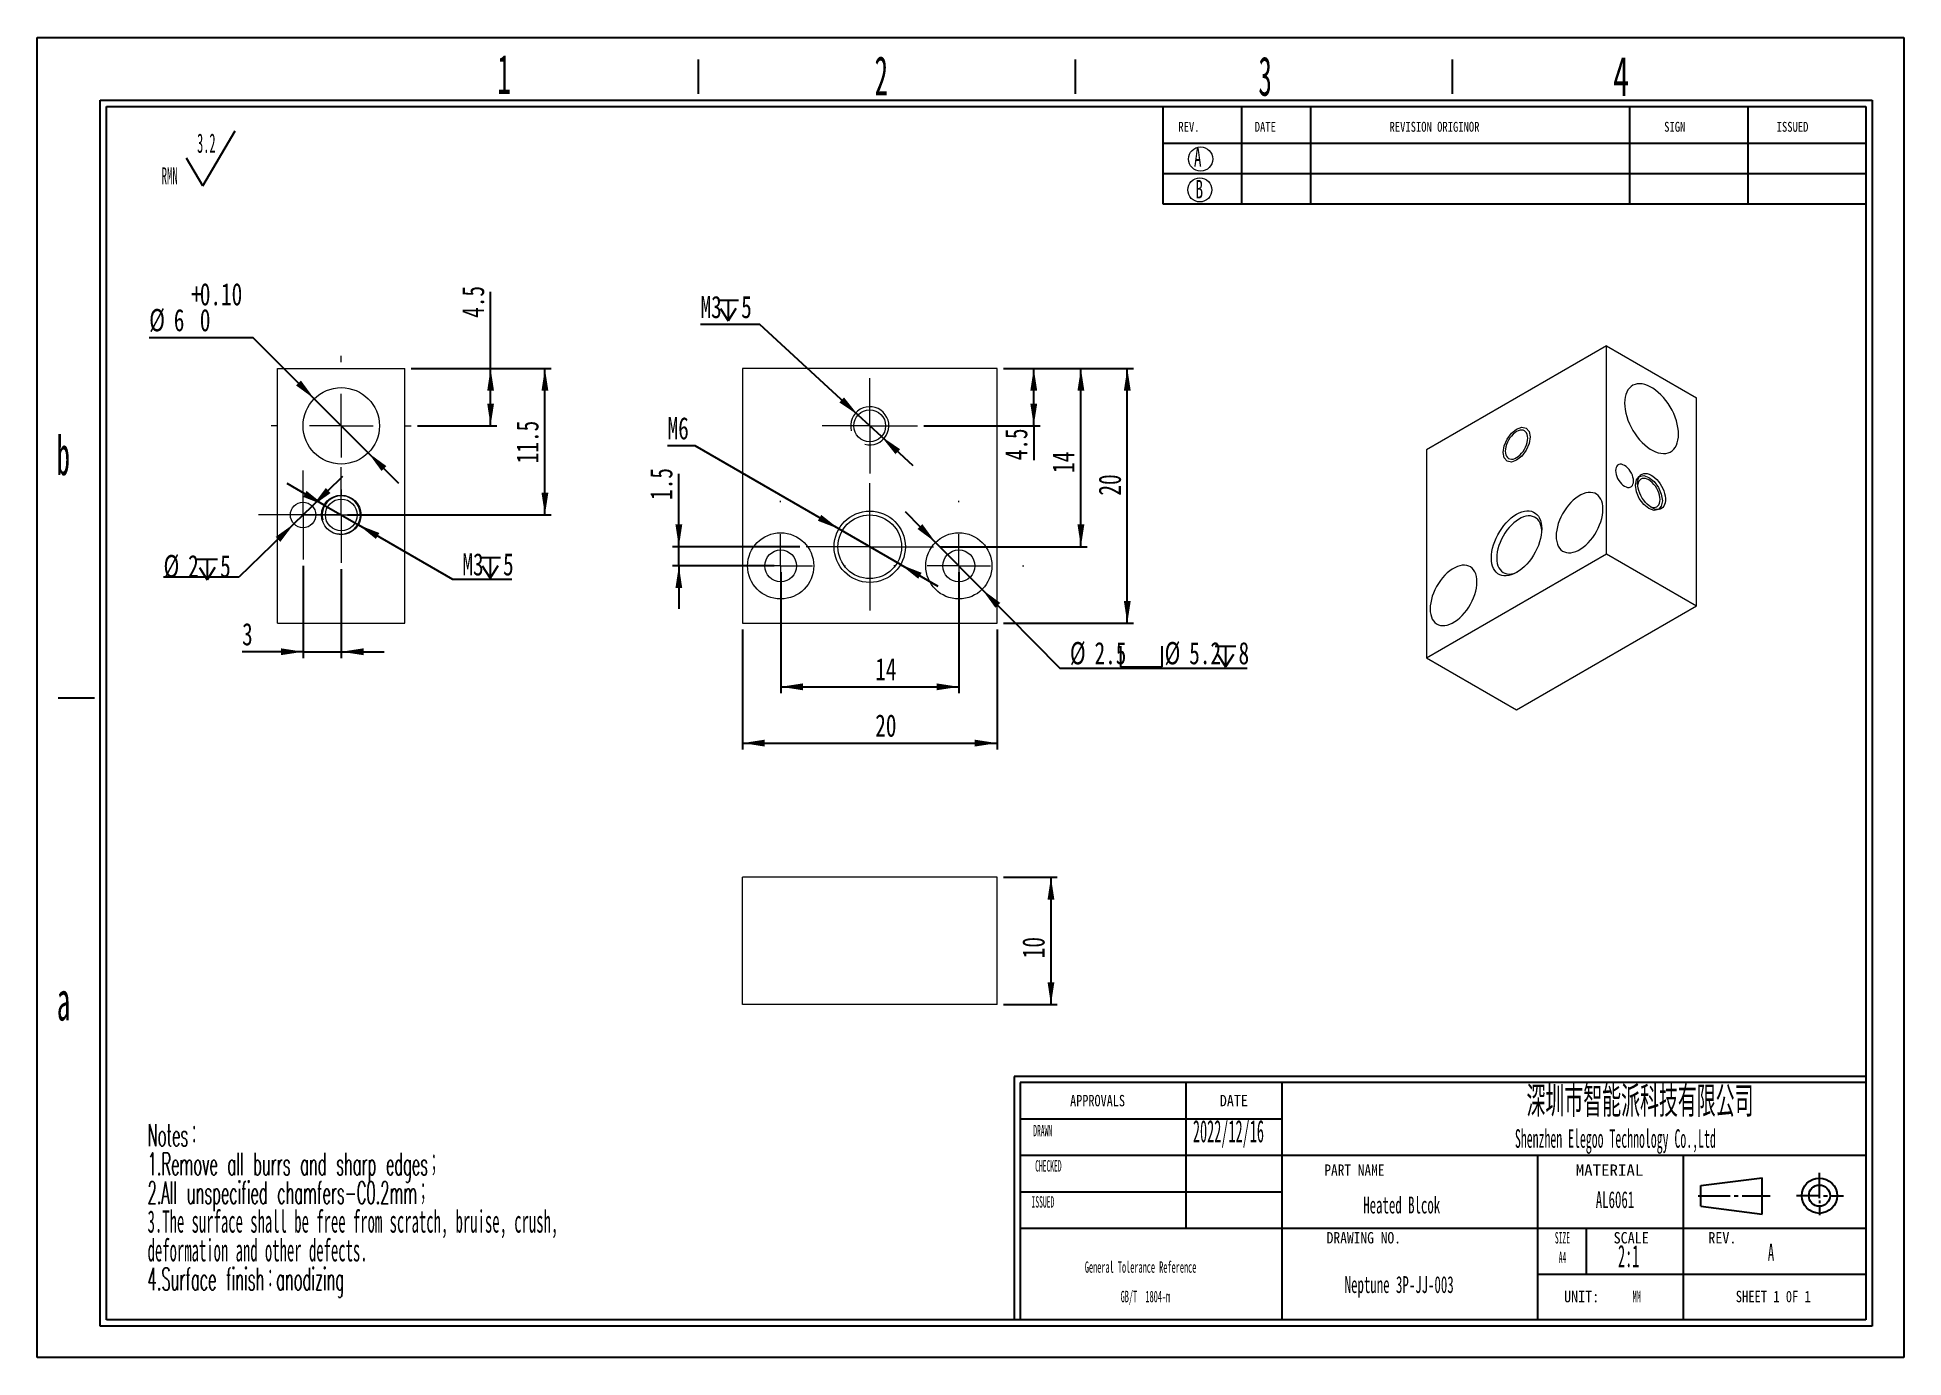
# Model space of a CAD drawing. Header units: millimetres. Extents: x 2 to 295, y 1 to 209.
import ezdxf

# ---------------------------------------------------------------- set-up
doc = ezdxf.new("R2010")
doc.units = ezdxf.units.MM
doc.linetypes.add('CENTER', pattern=[10.16, 6.35, -1.27, 1.27, -1.27])
doc.layers.add('DIM', color=5, linetype='Continuous')
doc.layers.add('SLD-0', color=179, linetype='Continuous')
doc.layers.add('中心线', color=1, linetype='CENTER', lineweight=15)
doc.styles.add('SLDTEXTSTYLE0', font='TXT', dxfattribs={"width": 0.56})
doc.styles.add('SLDTEXTSTYLE1', font='TXT', dxfattribs={"width": 0.469})
doc.styles.add('SLDTEXTSTYLE10', font='TXT', dxfattribs={"width": 0.862222})
doc.styles.add('SLDTEXTSTYLE11', font='TXT', dxfattribs={"width": 1.089})
doc.styles.add('SLDTEXTSTYLE12', font='TXT', dxfattribs={"width": 0.56, "bigfont": 'bigfont'})
doc.styles.add('SLDTEXTSTYLE13', font='TXT', dxfattribs={"width": 0.805625})
doc.styles.add('SLDTEXTSTYLE14', font='TXT', dxfattribs={"width": 0.7})
doc.styles.add('SLDTEXTSTYLE2', font='TXT', dxfattribs={"width": 0.484, "bigfont": 'bigfont'})
doc.styles.add('SLDTEXTSTYLE3', font='TXT', dxfattribs={"width": 0.484})
doc.styles.add('SLDTEXTSTYLE4', font='TXT', dxfattribs={"width": 0.40535})
doc.styles.add('SLDTEXTSTYLE5', font='TXT', dxfattribs={"width": 0.6})
doc.styles.add('SLDTEXTSTYLE6', font='TXT', dxfattribs={"width": 0.5025})
doc.styles.add('SLDTEXTSTYLE7', font='TXT', dxfattribs={"width": 0.9075})
doc.styles.add('SLDTEXTSTYLE8', font='TXT', dxfattribs={"width": 0.870455})
doc.styles.add('SLDTEXTSTYLE9', font='TXT', dxfattribs={"width": 0.7865})
doc.dimstyles.new('SLDDIMSTYLE0', dxfattribs={"dimtxt": 3.5, "dimasz": 3.5, "dimexe": 0, "dimexo": 0.0625, "dimgap": 0.875, "dimtad": 2, "dimlfac": 0.5, "dimrnd": 1e-09, "dimzin": 12, "dimdsep": 46, "dimtxsty": 'SLDTEXTSTYLE1', "dimsah": 1, "dimcen": 0.09, "dimadec": 0, "dimazin": 3, "dimtfac": 1, "dimtofl": 0, "dimtmove": 0, "dimatfit": 3, "dimfxl": 0, "dimfrac": 2, "dimtolj": 1, "dimtzin": 12, "dimarcsym": 0})
doc.dimstyles.new('SLDDIMSTYLE1', dxfattribs={"dimtxt": 3.5, "dimasz": 3.5, "dimexe": 0, "dimexo": 0.0625, "dimgap": 0.875, "dimtad": 0, "dimtih": 1, "dimtoh": 1, "dimlfac": 0.5, "dimrnd": 1e-09, "dimzin": 12, "dimdsep": 46, "dimtxsty": 'SLDTEXTSTYLE1', "dimsah": 1, "dimcen": 0, "dimadec": 0, "dimazin": 3, "dimtfac": 1, "dimtmove": 0, "dimatfit": 3, "dimfxl": 0, "dimfrac": 2, "dimtolj": 1, "dimtzin": 12, "dimarcsym": 0})
doc.dimstyles.new('SLDDIMSTYLE2', dxfattribs={"dimtxt": 3.5, "dimasz": 3.5, "dimexe": 0, "dimexo": 0.0625, "dimgap": 0.875, "dimtad": 0, "dimtih": 1, "dimtoh": 1, "dimlfac": 0.5, "dimrnd": 1e-09, "dimzin": 12, "dimdsep": 46, "dimtxsty": 'SLDTEXTSTYLE1', "dimsah": 1, "dimcen": 0, "dimadec": 0, "dimazin": 3, "dimtfac": 1, "dimtmove": 0, "dimatfit": 3, "dimfxl": 0, "dimfrac": 2, "dimtolj": 1, "dimtzin": 12, "dimarcsym": 0})
doc.dimstyles.new('SLDDIMSTYLE3', dxfattribs={"dimtxt": 3.5, "dimasz": 3.5, "dimexe": 0, "dimexo": 0.0625, "dimgap": 0.875, "dimtad": 0, "dimtih": 1, "dimtoh": 1, "dimlfac": 0.5, "dimrnd": 1e-09, "dimzin": 12, "dimdsep": 46, "dimtxsty": 'SLDTEXTSTYLE1', "dimsah": 1, "dimcen": 0, "dimadec": 0, "dimazin": 3, "dimtfac": 1, "dimtmove": 0, "dimatfit": 3, "dimfxl": 0, "dimfrac": 2, "dimtolj": 1, "dimtzin": 12, "dimarcsym": 0})
doc.dimstyles.new('SLDDIMSTYLE4', dxfattribs={"dimtxt": 3.5, "dimasz": 3.5, "dimexe": 0, "dimexo": 0.0625, "dimgap": 0.875, "dimtad": 2, "dimlfac": 0.5, "dimrnd": 1e-09, "dimzin": 12, "dimdsep": 46, "dimtxsty": 'SLDTEXTSTYLE1', "dimsah": 1, "dimcen": 0.09, "dimadec": 0, "dimazin": 3, "dimtfac": 1, "dimtmove": 0, "dimatfit": 0, "dimfxl": 0, "dimfrac": 2, "dimtolj": 1, "dimtzin": 12, "dimarcsym": 0})
doc.dimstyles.new('SLDDIMSTYLE5', dxfattribs={"dimtxt": 3.5, "dimasz": 3.5, "dimexe": 0, "dimexo": 0.0625, "dimgap": 0.875, "dimtad": 0, "dimtih": 1, "dimtoh": 1, "dimlfac": 0.5, "dimrnd": 1e-09, "dimzin": 12, "dimdsep": 46, "dimtxsty": 'SLDTEXTSTYLE1', "dimsah": 1, "dimcen": 0, "dimadec": 0, "dimazin": 3, "dimtol": 1, "dimtp": 0.1, "dimtfac": 1, "dimtmove": 0, "dimatfit": 3, "dimfxl": 0, "dimfrac": 2, "dimtolj": 1, "dimtzin": 0, "dimarcsym": 0})

# ---------------------------------------------------------------- blocks, each defined once
blk = doc.blocks.new('SW_NOTE_0')
at = {"layer": 'SLD-0', "color": 0, "char_height": 3.5, "attachment_point": 1}
for s, insert, style in [('Notes\\M+18146', (0, 4.51), 'SLDTEXTSTYLE2'), ('1.Remove all burrs and sharp edges\\M+18147', (0, -0.01), 'SLDTEXTSTYLE2'), ('2.All unspecified chamfers-C0.2mm\\M+18147', (0, -4.53), 'SLDTEXTSTYLE2'), ('3.The surface shall be free from scratch, bruise, crush,', (0, -9.05), 'SLDTEXTSTYLE3'), ('deformation and other defects.', (0, -13.57), 'SLDTEXTSTYLE3'), ('4.Surface finish\\M+18146anodizing', (0, -18.09), 'SLDTEXTSTYLE2')]:
    blk.add_mtext(s, dxfattribs=dict(at, insert=insert, style=style))
blk = doc.blocks.new('SW_NOTE_1')
at = {"layer": 'SLD-0', "color": 0}
for q in [(11.56, 9.16), (3.9, 4.83)]:
    blk.add_line((6.45, 0.49), q, dxfattribs=at)
at = {"layer": 'SLD-0', "color": 0, "attachment_point": 1, "style": 'SLDTEXTSTYLE1'}
for s, insert, char_height in [('3.2', (5.57, 8.73), 3.032), ('RMN', (0, 3.41), 2.646)]:
    blk.add_mtext(s, dxfattribs=dict(at, insert=insert, char_height=char_height))
blk = doc.blocks.new('SW_NOTE_2')
at = {"layer": 'SLD-0', "color": 0, "char_height": 1.7927, "attachment_point": 2, "style": 'SLDTEXTSTYLE3'}
for s, insert in [('General Tolerance Reference', (12.75, 2.31)), ('GB/T  1804-m', (13.51, -2.32))]:
    blk.add_mtext(s, dxfattribs=dict(at, insert=insert))
blk = doc.blocks.new('_D')
at = {"layer": 'DIM'}
for p, q in [((112.63, 115.66), (112.63, 96.82)), ((152.63, 115.66), (152.63, 96.82)), ((112.63, 97.82), (152.63, 97.82))]:
    blk.add_line(p, q, dxfattribs=at)
for points in [[(112.63, 97.82), (116.13, 97.28), (116.13, 98.36)], [(152.63, 97.82), (149.13, 98.36), (149.13, 97.28)]]:
    blk.add_solid(points, dxfattribs=at)
at = {"layer": 'DIM', "insert": (133.49, 102.33), "char_height": 3.5, "attachment_point": 1, "style": 'SLDTEXTSTYLE14'}
blk.add_mtext('20', dxfattribs=at)
blk = doc.blocks.new('_D_1')
at = {"layer": 'DIM'}
for p, q in [((153.63, 156.66), (174.1, 156.66)), ((173.1, 116.66), (173.1, 156.66)), ((153.63, 116.66), (174.1, 116.66))]:
    blk.add_line(p, q, dxfattribs=at)
for points in [[(173.1, 156.66), (172.56, 153.16), (173.64, 153.16)], [(173.1, 116.66), (173.64, 120.16), (172.56, 120.16)]]:
    blk.add_solid(points, dxfattribs=at)
at = {"layer": 'DIM', "insert": (168.59, 136.7), "char_height": 3.5, "attachment_point": 1, "rotation": 90, "style": 'SLDTEXTSTYLE14'}
blk.add_mtext('20', dxfattribs=at)
blk = doc.blocks.new('SW_SYMBOL_HOLE_DEPTH')
at = {"layer": 'DIM', "color": 0}
for p, q in [((0, 875), (800, 875)), ((400, 875), (400, 75)), ((100, 555), (400, 75)), ((700, 555), (400, 75))]:
    blk.add_line(p, q, dxfattribs=at)
blk = doc.blocks.new('_D_2')
at = {"layer": 'DIM'}
for p, q in [((115.37, 163.55), (106.03, 163.55)), ((130.79, 149.35), (115.37, 163.55)), ((134.46, 145.96), (130.79, 149.35)), ((134.46, 145.96), (139.42, 141.4))]:
    blk.add_line(p, q, dxfattribs=at)
for points in [[(130.79, 149.35), (128.58, 152.12), (127.85, 151.33)], [(134.46, 145.96), (136.67, 143.2), (137.4, 143.99)]]:
    blk.add_solid(points, dxfattribs=at)
at = {"layer": 'DIM', "xscale": 0.004072727272727273, "yscale": 0.004072727272727273, "zscale": 0.004072727272727273}
blk.add_blockref('SW_SYMBOL_HOLE_DEPTH', (108.75, 163.84), dxfattribs=at)
at = {"layer": 'DIM', "char_height": 3.5, "attachment_point": 1, "style": 'SLDTEXTSTYLE14'}
for s, insert in [('M3', (106.03, 168.07)), ('5', (112.42, 168.07))]:
    blk.add_mtext(s, dxfattribs=dict(at, insert=insert))
blk = doc.blocks.new('_D_3')
at = {"layer": 'DIM'}
for p, q in [((105.17, 144.51), (100.86, 144.51)), ((127.78, 131.46), (105.17, 144.51)), ((137.48, 125.86), (127.78, 131.46)), ((137.48, 125.86), (143.3, 122.49))]:
    blk.add_line(p, q, dxfattribs=at)
for points in [[(127.78, 131.46), (125.01, 133.67), (124.48, 132.74)], [(137.48, 125.86), (140.24, 123.64), (140.78, 124.57)]]:
    blk.add_solid(points, dxfattribs=at)
at = {"layer": 'DIM', "insert": (100.86, 149.02), "char_height": 3.5, "attachment_point": 1, "style": 'SLDTEXTSTYLE14'}
blk.add_mtext('M6', dxfattribs=at)
blk = doc.blocks.new('SW_SYMBOL_HOLE_SPOT')
at = {"layer": 'DIM', "color": 0}
for p, q in [((0, 875), (0, 75)), ((1600, 75), (1600, 875)), ((0, 75), (1600, 75))]:
    blk.add_line(p, q, dxfattribs=at)
blk = doc.blocks.new('_D_4')
at = {"layer": 'DIM'}
for p, q in [((142.97, 129.35), (138.23, 134.14)), ((142.97, 129.35), (150.28, 121.96)), ((150.28, 121.96), (162.5, 109.61)), ((162.5, 109.61), (191.94, 109.61))]:
    blk.add_line(p, q, dxfattribs=at)
for points in [[(142.97, 129.35), (140.89, 132.22), (140.12, 131.46)], [(150.28, 121.96), (152.36, 119.09), (153.13, 119.85)]]:
    blk.add_solid(points, dxfattribs=at)
at = {"layer": 'DIM', "xscale": 0.004072727272727273, "yscale": 0.004072727272727273, "zscale": 0.004072727272727273}
for name, p in [('SW_SYMBOL_HOLE_SPOT', (172.04, 109.47)), ('SW_SYMBOL_HOLE_DEPTH', (186.92, 109.47))]:
    blk.add_blockref(name, p, dxfattribs=at)
at = {"layer": 'DIM', "char_height": 3.5, "attachment_point": 1, "style": 'SLDTEXTSTYLE14'}
for s, insert in [('%%c', (164.08, 113.7)), ('2.5', (167.95, 113.7)), ('%%c', (178.96, 113.7)), ('5.2', (182.83, 113.7)), ('8', (190.58, 113.7))]:
    blk.add_mtext(s, dxfattribs=dict(at, insert=insert))
blk = doc.blocks.new('_D_5')
at = {"layer": 'DIM'}
for p, q in [((118.63, 124.66), (118.63, 105.66)), ((146.63, 124.66), (146.63, 105.66)), ((118.63, 106.66), (146.63, 106.66))]:
    blk.add_line(p, q, dxfattribs=at)
for points in [[(118.63, 106.66), (122.13, 106.12), (122.13, 107.2)], [(146.63, 106.66), (143.13, 107.2), (143.13, 106.12)]]:
    blk.add_solid(points, dxfattribs=at)
at = {"layer": 'DIM', "insert": (133.49, 111.17), "char_height": 3.5, "attachment_point": 1, "style": 'SLDTEXTSTYLE14'}
blk.add_mtext('14', dxfattribs=at)
blk = doc.blocks.new('_D_6')
at = {"layer": 'DIM'}
for p, q in [((102.63, 128.66), (102.63, 140.1)), ((121.63, 128.66), (101.63, 128.66)), ((102.63, 125.66), (102.63, 128.66)), ((117.63, 125.66), (101.63, 125.66)), ((102.63, 125.66), (102.63, 118.93))]:
    blk.add_line(p, q, dxfattribs=at)
for points in [[(102.63, 128.66), (103.16, 132.16), (102.09, 132.16)], [(102.63, 125.66), (102.09, 122.16), (103.16, 122.16)]]:
    blk.add_solid(points, dxfattribs=at)
at = {"layer": 'DIM', "insert": (98.11, 136.02), "char_height": 3.5, "attachment_point": 1, "rotation": 90, "style": 'SLDTEXTSTYLE14'}
blk.add_mtext('1.5', dxfattribs=at)
blk = doc.blocks.new('_D_7')
at = {"layer": 'DIM'}
for p, q in [((153.63, 156.66), (166.81, 156.66)), ((165.81, 128.66), (165.81, 156.66)), ((143.63, 128.66), (166.81, 128.66))]:
    blk.add_line(p, q, dxfattribs=at)
for points in [[(165.81, 156.66), (165.27, 153.16), (166.35, 153.16)], [(165.81, 128.66), (166.35, 132.16), (165.27, 132.16)]]:
    blk.add_solid(points, dxfattribs=at)
at = {"layer": 'DIM', "insert": (161.3, 140.26), "char_height": 3.5, "attachment_point": 1, "rotation": 90, "style": 'SLDTEXTSTYLE14'}
blk.add_mtext('14', dxfattribs=at)
blk = doc.blocks.new('_D_8')
at = {"layer": 'DIM'}
for p, q in [((153.63, 156.66), (159.4, 156.66)), ((158.4, 147.66), (158.4, 156.66)), ((141.13, 147.66), (159.4, 147.66)), ((158.4, 147.66), (158.4, 142.24))]:
    blk.add_line(p, q, dxfattribs=at)
for points in [[(158.4, 156.66), (157.86, 153.16), (158.94, 153.16)], [(158.4, 147.66), (158.94, 151.16), (157.86, 151.16)]]:
    blk.add_solid(points, dxfattribs=at)
at = {"layer": 'DIM', "insert": (153.89, 142.24), "char_height": 3.5, "attachment_point": 1, "rotation": 90, "style": 'SLDTEXTSTYLE14'}
blk.add_mtext('4.5', dxfattribs=at)
blk = doc.blocks.new('SW_CENTERMARKSYMBOL_0')
at = {"layer": '中心线', "color": 0}
for p, q in [((0, 5), (0, 10)), ((0, 0), (0, 5)), ((-5, 0), (-10, 0)), ((0, 0), (-5, 0)), ((0, 0), (0, -5)), ((0, 0), (5, 0)), ((5, 0), (10, 0)), ((0, -5), (0, -10))]:
    blk.add_line(p, q, dxfattribs=at)
blk = doc.blocks.new('SW_CENTERMARKSYMBOL_1')
at = {"layer": '中心线', "color": 0}
for p, q in [((0, 10), (0, 10.2)), ((0, 0), (0, 5)), ((-10, 0), (-10.2, 0)), ((0, 0), (-5, 0)), ((0, 0), (0, -5)), ((0, 0), (5, 0)), ((10, 0), (10.2, 0)), ((0, -10), (0, -10.2))]:
    blk.add_line(p, q, dxfattribs=at)
blk = doc.blocks.new('SW_CENTERMARKSYMBOL_2')
at = {"layer": '中心线', "color": 0}
for p, q in [((0, 10), (0, 10.2)), ((0, 0), (0, 5)), ((-10, 0), (-10.2, 0)), ((0, 0), (-5, 0)), ((0, 0), (0, -5)), ((0, 0), (5, 0)), ((10, 0), (10.2, 0)), ((0, -10), (0, -10.2))]:
    blk.add_line(p, q, dxfattribs=at)
blk = doc.blocks.new('SW_CENTERMARKSYMBOL_3')
at = {"layer": '中心线', "color": 0}
for p, q in [((0, 5), (0, 7.5)), ((0, 0), (0, 5)), ((-5, 0), (-7.5, 0)), ((0, 0), (-5, 0)), ((0, 0), (0, -5)), ((0, 0), (5, 0)), ((5, 0), (7.5, 0)), ((0, -5), (0, -7.5))]:
    blk.add_line(p, q, dxfattribs=at)
blk = doc.blocks.new('_D_9')
at = {"layer": 'DIM'}
for p, q in [((46.89, 135.21), (41.07, 138.58)), ((46.89, 135.21), (52.26, 132.11)), ((52.26, 132.11), (67.03, 123.57)), ((67.03, 123.57), (76.36, 123.57))]:
    blk.add_line(p, q, dxfattribs=at)
for points in [[(46.89, 135.21), (44.13, 137.43), (43.59, 136.49)], [(52.26, 132.11), (55.02, 129.89), (55.56, 130.82)]]:
    blk.add_solid(points, dxfattribs=at)
at = {"layer": 'DIM', "xscale": 0.004072727272727273, "yscale": 0.004072727272727273, "zscale": 0.004072727272727273}
blk.add_blockref('SW_SYMBOL_HOLE_DEPTH', (71.33, 123.43), dxfattribs=at)
at = {"layer": 'DIM', "char_height": 3.5, "attachment_point": 1, "style": 'SLDTEXTSTYLE14'}
for s, insert in [('M3', (68.61, 127.65)), ('5', (75, 127.65))]:
    blk.add_mtext(s, dxfattribs=dict(at, insert=insert))
blk = doc.blocks.new('_D_10')
at = {"layer": 'DIM'}
for p, q in [((45.01, 135.05), (49.84, 139.74)), ((45.01, 135.05), (42.14, 132.26)), ((42.14, 132.26), (33.49, 123.86)), ((33.49, 123.86), (21.64, 123.86))]:
    blk.add_line(p, q, dxfattribs=at)
for points in [[(45.01, 135.05), (47.9, 137.1), (47.15, 137.88)], [(42.14, 132.26), (39.26, 130.21), (40.01, 129.44)]]:
    blk.add_solid(points, dxfattribs=at)
at = {"layer": 'DIM', "xscale": 0.004072727272727273, "yscale": 0.004072727272727273, "zscale": 0.004072727272727273}
blk.add_blockref('SW_SYMBOL_HOLE_DEPTH', (26.88, 123.14), dxfattribs=at)
at = {"layer": 'DIM', "char_height": 3.5, "attachment_point": 1, "style": 'SLDTEXTSTYLE14'}
for s, insert in [('%%c', (21.64, 127.37)), ('2', (25.51, 127.37)), ('5', (30.54, 127.37))]:
    blk.add_mtext(s, dxfattribs=dict(at, insert=insert))
blk = doc.blocks.new('_D_11')
at = {"layer": 'DIM'}
for p, q in [((35.74, 161.5), (19.39, 161.5)), ((45.34, 151.9), (35.74, 161.5)), ((53.82, 143.41), (45.34, 151.9)), ((53.82, 143.41), (58.58, 138.66))]:
    blk.add_line(p, q, dxfattribs=at)
for points in [[(45.34, 151.9), (43.24, 154.76), (42.48, 153.99)], [(53.82, 143.41), (55.91, 140.56), (56.68, 141.32)]]:
    blk.add_solid(points, dxfattribs=at)
at = {"layer": 'DIM', "char_height": 3.5, "attachment_point": 1, "style": 'SLDTEXTSTYLE14'}
for s, insert in [('+', (25.99, 170.08)), ('0.10', (27.35, 170.08)), ('%%c', (19.39, 166.01)), ('6', (23.26, 166.01)), ('0', (27.35, 166.01))]:
    blk.add_mtext(s, dxfattribs=dict(at, insert=insert))
blk = doc.blocks.new('_D_12')
at = {"layer": 'DIM'}
for p, q in [((73.04, 156.66), (73.04, 168.7)), ((60.58, 156.66), (74.04, 156.66)), ((73.04, 147.66), (73.04, 156.66)), ((61.58, 147.66), (74.04, 147.66))]:
    blk.add_line(p, q, dxfattribs=at)
for points in [[(73.04, 156.66), (72.51, 153.16), (73.58, 153.16)], [(73.04, 147.66), (73.58, 151.16), (72.51, 151.16)]]:
    blk.add_solid(points, dxfattribs=at)
at = {"layer": 'DIM', "insert": (68.53, 164.62), "char_height": 3.5, "attachment_point": 1, "rotation": 90, "style": 'SLDTEXTSTYLE14'}
blk.add_mtext('4.5', dxfattribs=at)
blk = doc.blocks.new('_D_13')
at = {"layer": 'DIM'}
for p, q in [((43.58, 125.66), (43.58, 111.17)), ((49.58, 125.16), (49.58, 111.17)), ((43.58, 112.17), (33.99, 112.17)), ((43.58, 112.17), (49.58, 112.17)), ((49.58, 112.17), (56.31, 112.17))]:
    blk.add_line(p, q, dxfattribs=at)
for points in [[(43.58, 112.17), (40.08, 112.71), (40.08, 111.63)], [(49.58, 112.17), (53.08, 111.63), (53.08, 112.71)]]:
    blk.add_solid(points, dxfattribs=at)
at = {"layer": 'DIM', "insert": (33.99, 116.68), "char_height": 3.5, "attachment_point": 1, "style": 'SLDTEXTSTYLE14'}
blk.add_mtext('3', dxfattribs=at)
blk = doc.blocks.new('_D_14')
at = {"layer": 'DIM'}
for p, q in [((60.58, 156.66), (82.58, 156.66)), ((81.58, 133.66), (81.58, 156.66)), ((50.58, 133.66), (82.58, 133.66))]:
    blk.add_line(p, q, dxfattribs=at)
for points in [[(81.58, 156.66), (81.04, 153.16), (82.12, 153.16)], [(81.58, 133.66), (82.12, 137.16), (81.04, 137.16)]]:
    blk.add_solid(points, dxfattribs=at)
at = {"layer": 'DIM', "insert": (77.07, 141.78), "char_height": 3.5, "attachment_point": 1, "rotation": 90, "style": 'SLDTEXTSTYLE14'}
blk.add_mtext('11.5', dxfattribs=at)
blk = doc.blocks.new('SW_CENTERMARKSYMBOL_4')
at = {"layer": '中心线', "color": 0}
for p, q in [((0, 10), (0, 11)), ((0, 0), (0, 5)), ((-10, 0), (-11, 0)), ((0, 0), (-5, 0)), ((0, 0), (0, -5)), ((0, 0), (5, 0)), ((10, 0), (11, 0)), ((0, -10), (0, -11))]:
    blk.add_line(p, q, dxfattribs=at)
blk = doc.blocks.new('SW_CENTERMARKSYMBOL_5')
at = {"layer": '中心线', "color": 0}
for p, q in [((0, 5), (0, 7)), ((0, 0), (0, 5)), ((-5, 0), (-7, 0)), ((0, 0), (-5, 0)), ((0, 0), (0, -5)), ((0, 0), (5, 0)), ((5, 0), (7, 0)), ((0, -5), (0, -7))]:
    blk.add_line(p, q, dxfattribs=at)
blk = doc.blocks.new('SW_CENTERMARKSYMBOL_6')
at = {"layer": '中心线', "color": 0}
for p, q in [((0, 5), (0, 7.5)), ((0, 0), (0, 5)), ((-5, 0), (-7.5, 0)), ((0, 0), (-5, 0)), ((0, 0), (0, -5)), ((0, 0), (5, 0)), ((5, 0), (7.5, 0)), ((0, -5), (0, -7.5))]:
    blk.add_line(p, q, dxfattribs=at)
blk = doc.blocks.new('_D_15')
at = {"layer": 'DIM'}
for p, q in [((153.63, 76.75), (162.1, 76.75)), ((161.1, 76.75), (161.1, 56.75)), ((153.63, 56.75), (162.1, 56.75))]:
    blk.add_line(p, q, dxfattribs=at)
for points in [[(161.1, 76.75), (160.57, 73.25), (161.64, 73.25)], [(161.1, 56.75), (161.64, 60.25), (160.57, 60.25)]]:
    blk.add_solid(points, dxfattribs=at)
at = {"layer": 'DIM', "insert": (156.59, 64.03), "char_height": 3.5, "attachment_point": 1, "rotation": 90, "style": 'SLDTEXTSTYLE14'}
blk.add_mtext('10', dxfattribs=at)

msp = doc.modelspace()

# ---------------------------------------------------------------- linework, layer by layer
at = {"color": 7, "linetype": 'Continuous', "lineweight": 15}
for p, q in [((248.413, 160.213), (220.128, 143.885)), ((248.413, 127.551), (248.413, 160.213)), ((248.413, 160.213), (262.555, 152.049)), ((39.578, 116.657), (39.578, 156.657)), ((39.578, 156.657), (59.578, 156.657)), ((59.578, 116.657), (59.578, 156.657)), ((112.626, 156.657), (112.626, 116.657)), ((152.626, 156.657), (112.626, 156.657)), ((152.626, 116.657), (152.626, 156.657)), ((262.555, 119.387), (262.555, 152.049)), ((220.128, 143.885), (220.128, 111.223)), ((220.128, 111.223), (248.413, 127.551)), ((248.413, 127.551), (262.555, 119.387)), ((234.271, 103.059), (262.555, 119.387)), ((39.578, 116.657), (59.578, 116.657)), ((112.626, 116.657), (152.626, 116.657)), ((220.128, 111.223), (234.271, 103.059)), ((112.626, 56.755), (112.626, 76.755)), ((152.626, 76.755), (112.626, 76.755)), ((152.626, 56.755), (152.626, 76.755)), ((152.626, 56.755), (112.626, 56.755))]:
    msp.add_line(p, q, dxfattribs=at)
at = {"color": 7, "linetype": 'Continuous', "lineweight": 15, "flags": 128}
for points in [[(259.726, 146.333), (259.705, 146.841), (259.64, 147.369), (259.532, 147.912), (259.383, 148.463), (259.193, 149.018), (258.966, 149.57), (258.703, 150.115), (258.407, 150.645), (258.081, 151.157), (257.728, 151.644), (257.352, 152.102), (256.957, 152.525), (256.547, 152.911), (256.126, 153.254), (255.699, 153.551), (255.269, 153.799), (254.841, 153.995), (254.42, 154.139), (254.01, 154.227), (253.615, 154.259), (253.24, 154.235), (252.887, 154.155), (252.561, 154.02), (252.265, 153.831), (252.002, 153.591), (251.774, 153.301), (251.585, 152.965), (251.436, 152.585), (251.328, 152.167), (251.263, 151.714), (251.241, 151.231), (251.263, 150.723), (251.328, 150.195), (251.436, 149.652), (251.585, 149.1), (251.774, 148.546), (252.002, 147.993), (252.265, 147.449), (252.561, 146.918), (252.887, 146.407), (253.24, 145.92), (253.615, 145.462), (254.01, 145.038), (254.42, 144.653), (254.841, 144.31), (255.269, 144.013), (255.699, 143.765), (256.126, 143.568), (256.547, 143.425), (256.957, 143.337), (257.352, 143.305), (257.728, 143.329), (258.081, 143.408), (258.407, 143.543), (258.703, 143.732), (258.966, 143.973), (259.193, 144.263), (259.383, 144.599), (259.532, 144.978), (259.64, 145.396), (259.705, 145.849), (259.726, 146.333)], [(236.038, 145.72), (236.017, 146.027), (235.952, 146.301), (235.846, 146.536), (235.701, 146.725), (235.521, 146.865), (235.31, 146.951), (235.073, 146.982), (234.817, 146.957), (234.547, 146.876), (234.271, 146.741), (233.994, 146.556), (233.724, 146.326), (233.468, 146.055), (233.231, 145.751), (233.021, 145.422), (232.84, 145.074), (232.695, 144.717), (232.589, 144.36), (232.525, 144.011), (232.503, 143.679), (232.525, 143.372), (232.589, 143.098), (232.695, 142.864), (232.84, 142.674), (233.021, 142.535), (233.231, 142.448), (233.468, 142.418), (233.724, 142.443), (233.994, 142.524), (234.271, 142.658), (234.547, 142.843), (234.817, 143.074), (235.073, 143.344), (235.31, 143.648), (235.521, 143.978), (235.701, 144.325), (235.846, 144.682), (235.952, 145.04), (236.017, 145.388), (236.038, 145.72)], [(252.655, 138.983), (252.634, 139.279), (252.57, 139.591), (252.466, 139.909), (252.324, 140.224), (252.15, 140.526), (251.948, 140.806), (251.725, 141.055), (251.487, 141.266), (251.241, 141.433), (250.996, 141.549), (250.757, 141.613), (250.534, 141.622), (250.332, 141.575), (250.158, 141.475), (250.016, 141.323), (249.912, 141.125), (249.848, 140.887), (249.827, 140.616), (249.848, 140.32), (249.912, 140.008), (250.016, 139.69), (250.158, 139.375), (250.332, 139.073), (250.534, 138.793), (250.757, 138.544), (250.996, 138.333), (251.241, 138.166), (251.487, 138.049), (251.725, 137.986), (251.948, 137.977), (252.15, 138.024), (252.324, 138.124), (252.466, 138.276), (252.57, 138.474), (252.634, 138.712), (252.655, 138.983)], [(253.292, 138.616), (253.313, 138.956), (253.377, 139.264), (253.481, 139.536), (253.625, 139.765), (253.805, 139.947), (254.017, 140.078), (254.258, 140.156), (254.523, 140.18), (254.806, 140.149), (255.103, 140.063), (255.407, 139.924), (255.713, 139.735), (256.014, 139.5), (256.305, 139.223), (256.58, 138.91), (256.833, 138.566), (257.061, 138.198), (257.257, 137.814), (257.419, 137.421), (257.544, 137.027), (257.628, 136.639), (257.67, 136.264), (257.67, 135.911), (257.628, 135.586), (257.544, 135.295), (257.419, 135.045), (257.257, 134.839), (257.061, 134.682), (256.833, 134.576), (256.58, 134.525), (256.305, 134.529), (256.014, 134.588), (255.713, 134.701), (255.407, 134.865), (255.103, 135.077), (254.806, 135.334), (254.523, 135.63), (254.258, 135.959), (254.017, 136.316), (253.805, 136.693), (253.625, 137.082), (253.481, 137.477), (253.377, 137.869), (253.313, 138.251), (253.292, 138.616)], [(255.26, 134.961), (255.336, 134.929), (255.606, 134.849), (255.862, 134.823), (256.099, 134.854), (256.309, 134.94), (256.49, 135.08), (256.635, 135.269), (256.741, 135.504), (256.805, 135.778), (256.827, 136.085), (256.805, 136.417), (256.741, 136.766), (256.635, 137.123), (256.49, 137.48), (256.309, 137.827), (256.099, 138.157), (255.862, 138.461), (255.606, 138.731), (255.336, 138.962), (255.059, 139.147), (254.783, 139.281), (254.513, 139.362), (254.257, 139.387), (254.02, 139.357), (253.809, 139.27), (253.629, 139.131), (253.484, 138.941), (253.378, 138.707), (253.313, 138.433), (253.303, 138.351)], [(247.847, 134.573), (247.825, 135.02), (247.761, 135.437), (247.655, 135.818), (247.507, 136.16), (247.321, 136.459), (247.097, 136.71), (246.839, 136.912), (246.55, 137.061), (246.234, 137.156), (245.892, 137.196), (245.531, 137.181), (245.154, 137.11), (244.765, 136.984), (244.369, 136.805), (243.971, 136.576), (243.575, 136.297), (243.186, 135.974), (242.809, 135.609), (242.448, 135.208), (242.107, 134.774), (241.79, 134.313), (241.501, 133.83), (241.243, 133.33), (241.019, 132.821), (240.833, 132.307), (240.686, 131.795), (240.579, 131.29), (240.515, 130.8), (240.493, 130.328), (240.515, 129.881), (240.579, 129.465), (240.686, 129.083), (240.833, 128.741), (241.019, 128.443), (241.243, 128.191), (241.501, 127.99), (241.79, 127.84), (242.107, 127.745), (242.448, 127.705), (242.809, 127.721), (243.186, 127.792), (243.575, 127.917), (243.971, 128.096), (244.369, 128.326), (244.765, 128.604), (245.154, 128.927), (245.531, 129.292), (245.892, 129.694), (246.234, 130.128), (246.55, 130.589), (246.839, 131.072), (247.097, 131.571), (247.321, 132.08), (247.507, 132.594), (247.655, 133.107), (247.761, 133.611), (247.825, 134.102), (247.847, 134.573)], [(230.311, 126.9), (230.332, 127.39), (230.397, 127.9), (230.505, 128.424), (230.653, 128.957), (230.841, 129.492), (231.067, 130.024), (231.328, 130.546), (231.621, 131.054), (231.943, 131.541), (232.291, 132.003), (232.66, 132.433), (233.047, 132.828), (233.447, 133.183), (233.857, 133.494), (234.271, 133.758), (234.684, 133.972), (235.094, 134.133), (235.494, 134.241), (235.881, 134.293), (236.25, 134.288), (236.598, 134.228), (236.92, 134.113), (237.213, 133.944), (237.474, 133.723), (237.7, 133.451), (237.888, 133.134), (238.037, 132.773), (238.144, 132.372), (238.209, 131.937), (238.23, 131.471), (238.209, 130.981), (238.144, 130.471), (238.037, 129.947), (237.888, 129.414), (237.7, 128.879), (237.474, 128.347), (237.213, 127.825), (236.92, 127.317), (236.598, 126.83), (236.25, 126.368), (235.881, 125.938), (235.494, 125.543), (235.094, 125.188), (234.684, 124.877), (234.271, 124.613), (233.857, 124.399), (233.447, 124.237), (233.047, 124.13), (232.66, 124.078), (232.291, 124.082), (231.943, 124.143), (231.621, 124.258), (231.328, 124.427), (231.067, 124.648), (230.841, 124.919), (230.653, 125.237), (230.505, 125.598), (230.397, 125.999), (230.332, 126.434), (230.311, 126.9)], [(238.224, 131.216), (238.182, 131.626), (238.097, 132.015), (237.97, 132.368), (237.804, 132.679), (237.6, 132.944), (237.361, 133.161), (237.089, 133.327), (236.789, 133.439), (236.463, 133.497), (236.115, 133.499), (235.75, 133.446), (235.373, 133.339), (234.987, 133.178), (234.597, 132.965), (234.209, 132.704), (233.827, 132.397), (233.455, 132.048), (233.098, 131.662), (232.761, 131.242), (232.447, 130.795), (232.161, 130.324), (231.905, 129.838), (231.683, 129.34), (231.497, 128.837), (231.351, 128.336), (231.245, 127.842), (231.181, 127.361), (231.159, 126.9)], [(231.159, 126.9), (231.181, 126.463), (231.245, 126.056), (231.351, 125.684), (231.497, 125.352), (231.683, 125.064), (231.905, 124.822), (232.161, 124.631), (232.447, 124.492), (232.761, 124.406), (233.098, 124.376), (233.455, 124.401), (233.827, 124.482), (234.209, 124.616), (234.489, 124.746)], [(228.048, 123.144), (228.026, 123.59), (227.962, 124.007), (227.856, 124.388), (227.708, 124.73), (227.522, 125.029), (227.298, 125.28), (227.041, 125.482), (226.751, 125.631), (226.435, 125.727), (226.093, 125.767), (225.732, 125.751), (225.355, 125.68), (224.966, 125.554), (224.57, 125.376), (224.172, 125.146), (223.776, 124.868), (223.387, 124.544), (223.01, 124.18), (222.649, 123.778), (222.308, 123.344), (221.991, 122.883), (221.702, 122.4), (221.444, 121.901), (221.22, 121.391), (221.034, 120.877), (220.887, 120.365), (220.78, 119.861), (220.716, 119.37), (220.694, 118.898), (220.716, 118.452), (220.78, 118.035), (220.887, 117.654), (221.034, 117.312), (221.22, 117.013), (221.444, 116.762), (221.702, 116.56), (221.991, 116.411), (222.308, 116.315), (222.649, 116.275), (223.01, 116.291), (223.387, 116.362), (223.776, 116.488), (224.172, 116.666), (224.57, 116.896), (224.966, 117.174), (225.355, 117.498), (225.732, 117.862), (226.093, 118.264), (226.435, 118.698), (226.751, 119.159), (227.041, 119.642), (227.298, 120.141), (227.522, 120.651), (227.708, 121.165), (227.856, 121.677), (227.962, 122.181), (228.026, 122.672), (228.048, 123.144)]]:
    msp.add_lwpolyline(points, dxfattribs=at)
at = {"color": 7, "linetype": 'Continuous', "lineweight": 0, "flags": 128}
for points in [[(234.271, 142.25), (233.459, 141.968), (232.771, 142.102), (232.311, 142.631), (232.149, 143.475), (232.311, 144.506), (232.771, 145.566), (233.459, 146.494), (234.271, 147.149), (235.082, 147.432), (235.771, 147.298), (236.23, 146.769), (236.392, 145.924), (236.23, 144.894), (235.771, 143.834), (235.082, 142.905), (234.271, 142.25)], [(257.181, 135.881), (257.019, 135.036), (256.559, 134.507), (255.871, 134.374), (255.059, 134.656), (254.248, 135.311), (253.559, 136.239), (253.1, 137.299), (252.938, 138.33), (253.1, 139.174), (253.559, 139.703), (254.248, 139.837), (255.059, 139.555), (255.871, 138.9), (256.559, 137.972), (257.019, 136.911), (257.181, 135.881)]]:
    msp.add_lwpolyline(points, dxfattribs=at)
at = {"color": 7, "linetype": 'Continuous', "lineweight": 15}
for centre, radius in [((49.578, 147.657), 6), ((132.626, 147.657), 2.5), ((43.578, 133.657), 2), ((49.578, 133.657), 3.1), ((49.578, 133.657), 2.5), ((132.626, 128.657), 5.6), ((132.626, 128.657), 5), ((118.626, 125.657), 5.2), ((146.626, 125.657), 5.2), ((118.626, 125.657), 2.5), ((146.626, 125.657), 2.5)]:
    msp.add_circle(centre, radius, dxfattribs=at)
at = {"color": 7, "linetype": 'Continuous', "lineweight": 0}
for centre in [(132.626, 147.657), (49.578, 133.657)]:
    msp.add_arc(centre, 3, 255, 195, dxfattribs=at)
at = {"layer": 'SLD-0'}
for p, q in [((1.812, 208.674), (295.107, 208.674)), ((1.812, 1.294), (1.812, 208.674)), ((295.107, 208.674), (295.107, 1.294)), ((12.675, 7.219), (12.675, 197.811)), ((12.675, 197.811), (289.181, 197.811)), ((252.017, 197.811), (252.017, 182.514)), ((270.599, 197.811), (270.599, 182.514)), ((289.181, 197.811), (289.181, 7.219)), ((289.181, 7.219), (12.675, 7.219)), ((295.107, 1.294), (1.812, 1.294))]:
    msp.add_line(p, q, dxfattribs=at)
at = {"layer": 'SLD-0', "color": 6, "linetype": 'Continuous'}
for p, q in [((105.701, 199.786), (105.701, 205.169)), ((164.952, 199.786), (164.952, 205.169)), ((224.204, 199.786), (224.204, 205.169)), ((11.687, 6.231), (11.687, 198.799)), ((11.687, 198.799), (290.169, 198.799)), ((290.169, 198.799), (290.169, 6.231)), ((10.805, 104.853), (5.068, 104.853)), ((290.169, 6.231), (11.687, 6.231))]:
    msp.add_line(p, q, dxfattribs=at)
at = {"layer": 'SLD-0', "color": 179, "linetype": 'Continuous'}
for p, q in [((178.659, 197.811), (178.659, 182.514)), ((191.05, 197.811), (191.05, 182.514)), ((201.886, 197.811), (201.886, 182.514)), ((178.659, 192.074), (289.181, 192.074)), ((178.659, 187.294), (289.181, 187.294)), ((178.659, 182.514), (289.181, 182.514)), ((289.181, 45.462), (155.33, 45.462)), ((155.33, 45.462), (155.33, 7.219)), ((289.181, 44.506), (156.286, 44.506)), ((156.286, 44.506), (156.286, 7.219)), ((182.281, 44.506), (182.281, 21.56)), ((197.398, 44.506), (197.398, 7.219)), ((197.398, 38.77), (156.286, 38.77)), ((289.181, 33.033), (156.286, 33.033)), ((237.553, 33.033), (237.553, 7.219)), ((260.499, 7.219), (260.499, 33.033)), ((263.255, 28.354), (272.888, 29.538)), ((272.888, 23.846), (272.888, 29.538)), ((281.869, 26.35), (281.869, 30.316)), ((197.398, 27.297), (156.286, 27.297)), ((262.786, 26.733), (267.83, 26.733)), ((263.255, 25.106), (263.255, 28.354)), ((268.461, 26.733), (269.091, 26.733)), ((269.722, 26.733), (274.136, 26.733)), ((281.869, 26.733), (278.268, 26.733)), ((282.5, 26.733), (283.13, 26.733)), ((283.761, 26.733), (285.653, 26.733)), ((263.255, 25.106), (272.888, 23.846)), ((281.869, 25.966), (281.869, 25.583)), ((281.869, 25.2), (281.869, 23.667)), ((289.181, 21.56), (156.286, 21.56)), ((245.202, 21.56), (245.202, 14.39)), ((237.553, 14.39), (289.181, 14.39))]:
    msp.add_line(p, q, dxfattribs=at)
at = {"layer": 'SLD-0', "lineweight": 0}
for centre in [(184.622, 189.564), (184.499, 184.715)]:
    msp.add_circle(centre, 1.894, dxfattribs=at)
at = {"layer": 'SLD-0', "color": 179, "linetype": 'Continuous'}
for radius in [2.771, 1.669]:
    msp.add_circle((281.869, 26.733), radius, dxfattribs=at)

# ---------------------------------------------------------------- block references
at = {"layer": 'SLD-0'}
msp.add_blockref('SW_NOTE_1', (21.352, 184.845), dxfattribs=at)
at = {"layer": 'SLD-0', "color": 5}
msp.add_blockref('SW_NOTE_0', (19.141, 33.482), dxfattribs=at)
at = {"layer": 'SLD-0', "color": 179}
msp.add_blockref('SW_NOTE_2', (162.438, 14.111), dxfattribs=at)
at = {"layer": '中心线'}
for name, p in [('SW_CENTERMARKSYMBOL_4', (49.578, 147.657)), ('SW_CENTERMARKSYMBOL_3', (132.626, 147.657)), ('SW_CENTERMARKSYMBOL_6', (49.578, 133.657)), ('SW_CENTERMARKSYMBOL_5', (43.578, 133.657)), ('SW_CENTERMARKSYMBOL_0', (132.626, 128.657)), ('SW_CENTERMARKSYMBOL_2', (118.626, 125.657)), ('SW_CENTERMARKSYMBOL_1', (146.626, 125.657))]:
    msp.add_blockref(name, p, dxfattribs=at)

# ---------------------------------------------------------------- texts
at = {"color": 7, "linetype": 'Continuous', "lineweight": 0, "char_height": 3.5, "attachment_point": 1, "style": 'SLDTEXTSTYLE1'}
for s, insert in [('2022/12/16', (183.411, 38.608)), ('2:1', (250.218, 19.001))]:
    msp.add_mtext(s, dxfattribs=dict(at, insert=insert))
at = {"layer": 'SLD-0'}
for s, insert, char_height, attachment_point, style in [('1', (74.111, 205.971), 6.172, 1, 'SLDTEXTSTYLE6'), ('2', (133.388, 205.728), 6.172, 1, 'SLDTEXTSTYLE6'), ('3', (193.707, 205.666), 6.172, 1, 'SLDTEXTSTYLE6'), ('4', (249.441, 205.659), 6.172, 1, 'SLDTEXTSTYLE5'), ('A', (183.578, 191.286), 2.903, 1, 'SLDTEXTSTYLE5'), ('B', (183.832, 186.271), 2.903, 1, 'SLDTEXTSTYLE5'), ('b', (4.835, 146.092), 6.172, 1, 'SLDTEXTSTYLE6'), ('a', (4.88, 60.423), 6.172, 1, 'SLDTEXTSTYLE6'), ('\\M+1905B圳\\M+18E73\\M+19271\\M+1945C\\M+19468\\M+189C8\\M+18B5A\\M+1974C\\M+18CC0\\M+18CF6\\M+18E69', (253.676, 43.943), 4.82808, 2, 'SLDTEXTSTYLE12'), ('Heated Blcok', (216.225, 26.592), 2.64583, 2, 'SLDTEXTSTYLE0'), ('AL6061', (249.74, 27.438), 2.6458, 2, 'SLDTEXTSTYLE0'), ('A', (274.258, 19.174), 2.646, 2, 'SLDTEXTSTYLE0'), ('Neptune 3P-JJ-003', (215.826, 14.096), 2.64583, 2, 'SLDTEXTSTYLE0')]:
    msp.add_mtext(s, dxfattribs=dict(at, insert=insert, char_height=char_height, attachment_point=attachment_point, style=style))
at = {"layer": 'SLD-0', "color": 179}
for s, insert, char_height, attachment_point, style in [('REV.', (181.129, 195.4), 1.5536, 1, 'SLDTEXTSTYLE9'), ('DATE', (193.126, 195.4), 1.5536, 1, 'SLDTEXTSTYLE9'), ('REVISION ORIGINOR', (214.308, 195.4), 1.55363, 1, 'SLDTEXTSTYLE9'), ('SIGN', (257.466, 195.4), 1.5536, 1, 'SLDTEXTSTYLE9'), ('ISSUED', (275.148, 195.4), 1.5536, 1, 'SLDTEXTSTYLE9'), ('APPROVALS', (168.427, 42.563), 1.7927, 2, 'SLDTEXTSTYLE9'), ('DATE', (189.85, 42.563), 1.7927, 2, 'SLDTEXTSTYLE7'), ('DRAWN', (159.804, 37.853), 1.7927, 2, 'SLDTEXTSTYLE4'), ('Shenzhen Elegoo Technology Co.,Ltd', (249.798, 37.165), 2.91042, 2, 'SLDTEXTSTYLE1'), ('CHECKED', (160.696, 32.315), 1.7927, 2, 'SLDTEXTSTYLE4'), ('PART NAME', (208.794, 31.645), 1.7927, 2, 'SLDTEXTSTYLE10'), ('MATERIAL', (248.88, 31.645), 1.7927, 2, 'SLDTEXTSTYLE11'), ('ISSUED', (159.837, 26.654), 1.7927, 2, 'SLDTEXTSTYLE4'), ('DRAWING NO.', (210.268, 21.022), 1.79265, 2, 'SLDTEXTSTYLE8'), ('SIZE', (241.479, 21.022), 1.7927, 2, 'SLDTEXTSTYLE4'), ('SCALE', (252.289, 21.022), 1.7927, 2, 'SLDTEXTSTYLE7'), ('REV.', (266.61, 21.022), 1.7927, 2, 'SLDTEXTSTYLE7'), ('A4', (241.49, 17.953), 1.7927, 2, 'SLDTEXTSTYLE4'), ('UNIT:', (244.499, 11.791), 1.7927, 2, 'SLDTEXTSTYLE7'), ('MM', (253.161, 11.791), 1.7927, 2, 'SLDTEXTSTYLE3'), ('SHEET 1 0F 1', (274.62, 11.791), 1.79265, 2, 'SLDTEXTSTYLE13')]:
    msp.add_mtext(s, dxfattribs=dict(at, insert=insert, char_height=char_height, attachment_point=attachment_point, style=style))

# ---------------------------------------------------------------- dimensions: what is measured, and where the dimension line sits
at = {"layer": 'DIM'}
for base, p1, p2, dimstyle, picture, middle in [((73.044, 156.657), (60.578, 147.657), (59.578, 156.657), 'SLDDIMSTYLE0', '_D_12', (73.044, 166.657)), ((81.578, 156.657), (49.578, 133.657), (59.578, 156.657), 'SLDDIMSTYLE0', '_D_14', (81.578, 144.498)), ((158.403, 156.657), (140.126, 147.657), (152.626, 156.657), 'SLDDIMSTYLE0', '_D_8', (158.403, 144.285)), ((165.811, 156.657), (142.626, 128.657), (152.626, 156.657), 'SLDDIMSTYLE0', '_D_7', (165.811, 141.619)), ((173.099, 156.657), (152.626, 116.657), (152.626, 156.657), 'SLDDIMSTYLE0', '_D_1', (173.099, 138.057)), ((102.626, 128.657), (118.626, 125.657), (122.626, 128.657), 'SLDDIMSTYLE4', '_D_6', (102.626, 138.057)), ((161.104, 56.755), (152.626, 76.755), (152.626, 56.755), 'SLDDIMSTYLE0', '_D_15', (161.104, 65.392))]:
    dim = msp.add_linear_dim(base=base, p1=p1, p2=p2, angle=90, dimstyle=dimstyle, dxfattribs=at)
    dim.commit()
    dim.dimension.update_dxf_attribs({"geometry": picture, "text_midpoint": middle, "dimtype": 160})
for p1, p2, text, dimstyle, picture, middle in [((45.336, 151.9), (53.821, 143.415), '<> ', 'SLDDIMSTYLE5', '_D_11', (26.773, 165.569)), ((42.144, 132.264), (45.013, 135.051), '<>{\\fGDT;x}5', 'SLDDIMSTYLE3', '_D_10', (26.773, 125.392)), ((150.283, 121.961), (142.969, 129.354), '%%c2.5{\\fGDT;v}%%c5.2{\\fGDT;x}8', 'SLDDIMSTYLE3', '_D_4', (178.014, 111.435))]:
    dim = msp.add_diameter_dim_2p(p1=p1, p2=p2, text=text, dimstyle=dimstyle, dxfattribs=at)
    dim.commit()
    dim.dimension.update_dxf_attribs({"geometry": picture, "text_midpoint": middle, "dimtype": 163})
for p1, p2, text, dimstyle, picture, middle in [((130.787, 149.351), (134.465, 145.964), 'M3{\\fGDT;x}5', 'SLDDIMSTYLE1', '_D_2', (109.905, 165.804)), ((127.776, 131.458), (137.475, 125.857), 'M6', 'SLDDIMSTYLE2', '_D_3', (102.22, 146.546)), ((52.262, 132.106), (46.894, 135.209), 'M3{\\fGDT;x}5', 'SLDDIMSTYLE2', '_D_9', (72.487, 125.392))]:
    dim = msp.add_diameter_dim_2p(p1=p1, p2=p2, text=text, dimstyle=dimstyle, override={"dimpost": '<>'}, dxfattribs=at)
    dim.commit()
    dim.dimension.update_dxf_attribs({"geometry": picture, "text_midpoint": middle, "dimtype": 163})
for base, p1, p2, dimstyle, picture, middle in [((49.578, 112.171), (43.578, 126.657), (49.578, 126.157), 'SLDDIMSTYLE4', '_D_13', (34.67, 112.171)), ((146.626, 106.657), (118.626, 125.657), (146.626, 125.657), 'SLDDIMSTYLE0', '_D_5', (134.847, 106.657)), ((152.626, 97.817), (112.626, 116.657), (152.626, 116.657), 'SLDDIMSTYLE0', '_D', (134.847, 97.817))]:
    dim = msp.add_linear_dim(base=base, p1=p1, p2=p2, dimstyle=dimstyle, dxfattribs=at)
    dim.commit()
    dim.dimension.update_dxf_attribs({"geometry": picture, "text_midpoint": middle, "dimtype": 160})

doc.saveas('drawing.dxf')
